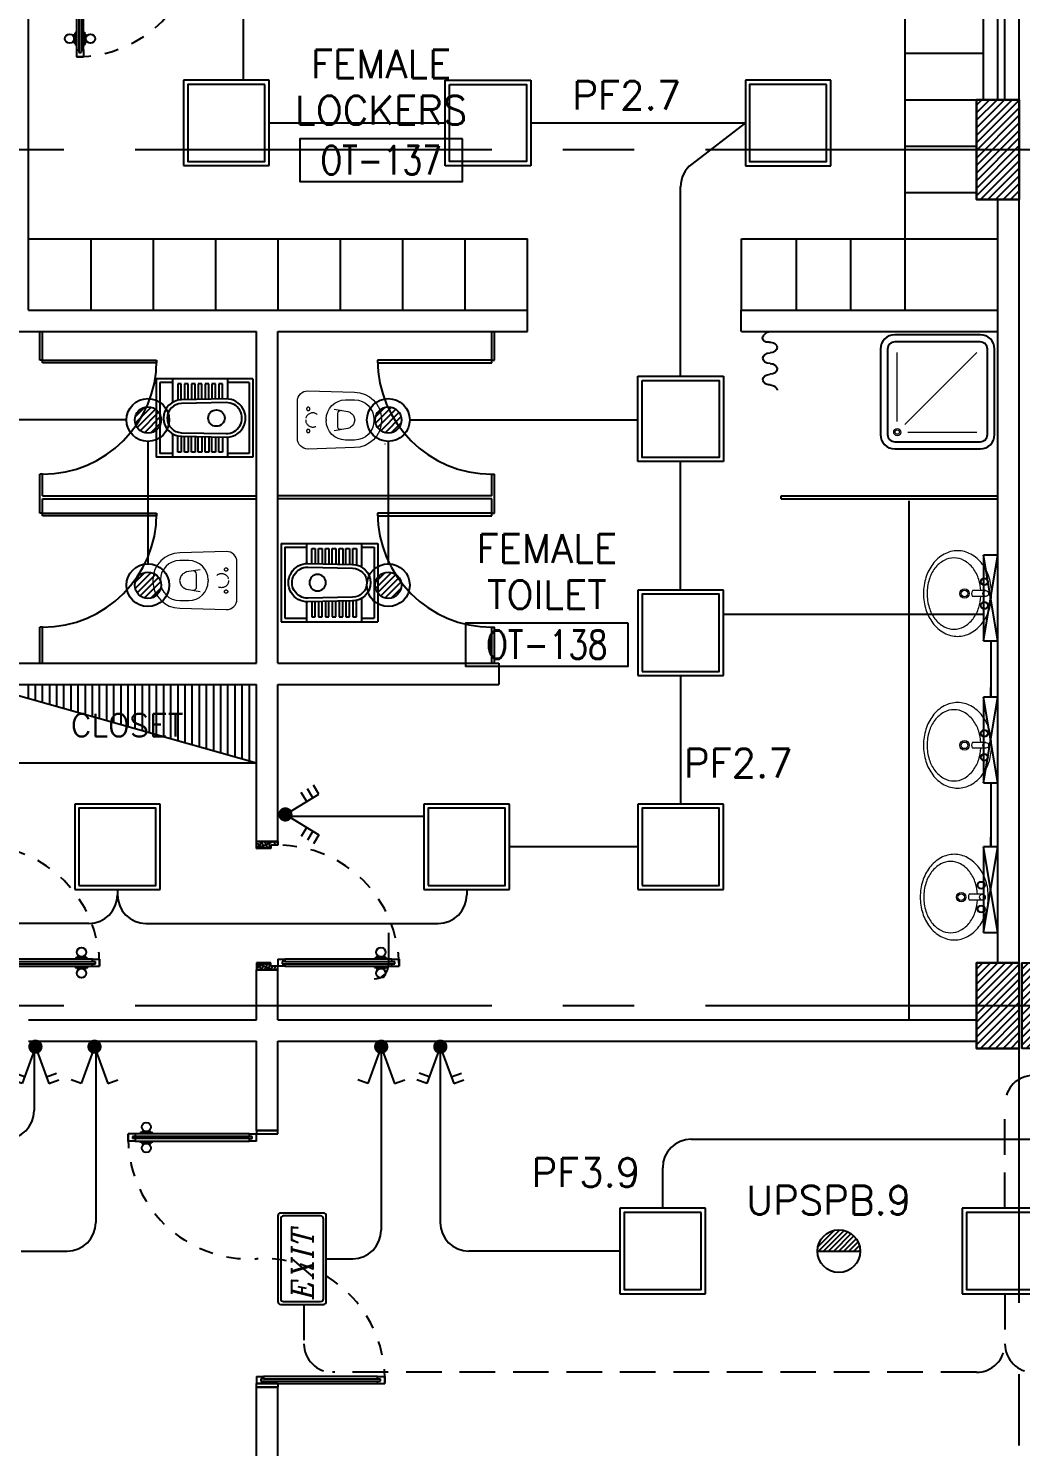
# Model space of a CAD drawing. Extents: x -0.3 to 91.9, y -1.1 to 78.4.
# Drawn here: x 35.6 to 42.56, y 33.88 to 43.82 of the extents above; entities that cross this region are included whole.
import ezdxf
from ezdxf.enums import TextEntityAlignment as Align

# ---------------------------------------------------------------- set-up
doc = ezdxf.new("R2010")
doc.units = 0
doc.header["$MEASUREMENT"] = 0
for name, pattern in [('CENTERX2', [4, 2.5, -0.5, 0.5, -0.5]), ('HIDDEN', [0.375, 0.25, -0.125]), ('HIDDEN2', [0.1875, 0.125, -0.0625])]:
    doc.linetypes.add(name, pattern=pattern)
doc.layers.get('0').update_dxf_attribs({"linetype": 'CONTINUOUS'})
for name, color, linetype in [('AXES', 11, 'CENTERX2'), ('COL', 11, 'CONTINUOUS'), ('CURT', 7, 'CONTINUOUS'), ('DOOR', 7, 'CONTINUOUS'), ('E-CLINE', 4, 'CONTINUOUS'), ('E-HLINE', 4, 'HIDDEN'), ('E-LITE', 4, 'CONTINUOUS'), ('E-SWITCH', 4, 'CONTINUOUS'), ('E-SWITCHS', 4, 'CONTINUOUS'), ('E-TEXT', 4, 'CONTINUOUS'), ('E-TRXT', 4, 'CONTINUOUS'), ('EL-LITE', 4, 'CONTINUOUS'), ('FIX', 11, 'CONTINUOUS'), ('FUR', 11, 'CONTINUOUS'), ('HAT', 11, 'CONTINUOUS'), ('INSUL', 11, 'CONTINUOUS'), ('LIFTS', 11, 'CONTINUOUS'), ('Locker', 11, 'CONTINUOUS'), ('PART', 11, 'CONTINUOUS'), ('RM-BOX', 11, 'CONTINUOUS'), ('RM-NAME', 11, 'CONTINUOUS'), ('RM-NO', 11, 'CONTINUOUS'), ('WALL', 11, 'CONTINUOUS')]:
    doc.layers.add(name, color=color, linetype=linetype)
doc.styles.add('ITALICC', font='italicc')
doc.styles.add('ROMANS', font='ROMANS.shx', dxfattribs={"width": 0.6})

# ---------------------------------------------------------------- blocks, each defined once
blk = doc.blocks.new('RM1')
at = {"layer": 'RM-BOX'}
blk.add_lwpolyline([(569.9, -200), (-569.9, -200), (-569.9, -500), (569.9, -500)], close=True, dxfattribs=at)
at = {"layer": 'RM-NAME', "style": 'ROMANS'}
for tag, p in [('ROOMNAME1', (0, 323.8)), ('ROOMNAME2', (0, 0))]:
    blk.add_attdef(tag, text='', height=200, dxfattribs=at).set_placement(p, align=Align.MIDDLE)
at = {"layer": 'RM-NO', "style": 'ROMANS', "width": 0.8}
blk.add_attdef('ROOMNO', text='', height=200, dxfattribs=at).set_placement((0, -350), align=Align.MIDDLE)
blk = doc.blocks.new('A$C5C5B3FF0')
at = {"layer": 'CURT'}
for centre, major_axis, start_param, end_param in [((25, 356.2), (-79.1, 0), 3.926991, 4.390638), ((25, 356.2), (79.1, 0), 0.321751, 0.785398), ((49.5, 300), (49.5, 0), 1.419382, 3.141593), ((50, 300), (50, 0), 3.141593, 4.712389), ((62.9, 365.7), (-39.1, 0), 1.419382, 3.463343), ((50, 225), (-50, 0), 3.141593, 4.712389), ((50, 225), (50, 0), 4.712389, 6.283185), ((50, 150), (50, 0), 1.570796, 3.141593), ((50, 150), (50, 0), 3.141593, 4.712389), ((50, 75), (50, 0), 0, 1.570796), ((50, 0), (50, 0), 1.570796, 3.141593), ((50, 75), (-50, 0), 1.570796, 3.141593)]:
    blk.add_ellipse(centre, major_axis=major_axis, ratio=0.75, start_param=start_param, end_param=end_param, dxfattribs=at)
blk = doc.blocks.new('C11')
at = {"layer": 'HAT'}
h = blk.add_hatch(dxfattribs=at)
h.set_pattern_fill('ANSI31', color=256, scale=300, style=0)
h.set_pattern_definition([(45, (-248556.182, -75061.005), (-26.5165043, 26.5165043), [])])
h.paths.add_polyline_path([(300, 700), (0, 700), (0, 350), (300, 350)])
h.paths.add_polyline_path([(300, 350), (0, 350), (0, 0), (300, 0)])
at = {"layer": 'COL'}
blk.add_lwpolyline([(300, 700), (300, 0), (0, 0), (0, 700)], close=True, dxfattribs=at)
blk = doc.blocks.new('C5V')
at = {"layer": 'HAT'}
h = blk.add_hatch(dxfattribs=at)
h.set_pattern_fill('ANSI31', color=256, scale=300, style=0)
h.set_pattern_definition([(45, (-249196.182, -54711.005), (-26.5165043, 26.5165043), [])])
h.paths.add_polyline_path([(-20, 600), (-320, 600), (-320, 300), (-20, 300)])
h.paths.add_polyline_path([(-20, 300), (-320, 300), (-320, 0), (-20, 0)])
h = blk.add_hatch(dxfattribs=at)
h.set_pattern_fill('ANSI31', color=256, scale=300, style=0)
h.set_pattern_definition([(45, (-248876.182, -54711.005), (-26.5165043, 26.5165043), [])])
h.paths.add_polyline_path([(300, 600), (0, 600), (0, 300), (300, 300)])
h.paths.add_polyline_path([(300, 300), (0, 300), (0, 0), (300, 0)])
at = {"layer": 'COL'}
for points in [[(-20, 600), (-20, 0), (-320, 0), (-320, 600)], [(300, 600), (300, 0), (0, 0), (0, 600)]]:
    blk.add_lwpolyline(points, close=True, dxfattribs=at)
blk = doc.blocks.new('A$C51047138')
at = {"layer": 'FIX'}
for p, q in [((677.9, 550), (0, 550)), ((0, 550), (0, 0)), ((115.1, 524.4), (25.6, 524.4)), ((25.6, 524.4), (25.6, 25.6)), ((115.1, 524.4), (25.6, 524.4)), ((115.1, 550), (115.1, 385.8)), ((150.3, 514.6), (150.3, 399.6)), ((175.9, 514.6), (150.3, 514.6)), ((175.9, 402.9), (175.9, 514.6)), ((198.3, 514.6), (198.3, 403.3)), ((223.8, 514.6), (198.3, 514.6)), ((223.8, 403.8), (223.8, 514.6)), ((246.2, 514.6), (246.2, 404.3)), ((271.8, 514.6), (246.2, 514.6)), ((271.8, 404.8), (271.8, 514.6)), ((294.2, 514.6), (294.2, 405.3)), ((319.8, 514.6), (294.2, 514.6)), ((319.8, 405.8), (319.8, 514.6)), ((342.2, 514.6), (342.2, 406.3)), ((367.7, 514.6), (342.2, 514.6)), ((367.7, 406.8), (367.7, 514.6)), ((390.1, 514.6), (390.1, 407.2)), ((415.7, 514.6), (390.1, 514.6)), ((415.7, 407.8), (415.7, 514.6)), ((438.1, 514.6), (438.1, 408.2)), ((463.7, 514.6), (438.1, 514.6)), ((463.7, 408.7), (463.7, 514.6)), ((498.8, 550), (498.8, 409.1)), ((652.3, 524.4), (498.8, 524.4)), ((652.3, 524.4), (652.3, 25.6)), ((677.9, 550), (677.9, 0)), ((51.2, 275), (51.2, 275)), ((115.1, 164.2), (115.1, 0)), ((150.3, 35.4), (150.3, 150.4)), ((175.9, 147.1), (175.9, 35.4)), ((198.3, 35.4), (198.3, 146.7)), ((223.8, 146.2), (223.8, 35.4)), ((246.2, 35.4), (246.2, 145.7)), ((271.8, 145.2), (271.8, 35.4)), ((294.2, 35.4), (294.2, 144.7)), ((319.8, 144.2), (319.8, 35.4)), ((342.2, 35.4), (342.2, 143.7)), ((367.7, 143.2), (367.7, 35.4)), ((390.1, 35.4), (390.1, 142.8)), ((415.7, 142.2), (415.7, 35.4)), ((438.1, 35.4), (438.1, 141.8)), ((463.7, 141.3), (463.7, 35.4)), ((498.8, 140.8), (498.8, 0)), ((115.1, 25.6), (25.6, 25.6)), ((115.1, 25.6), (25.6, 25.6)), ((175.9, 35.4), (150.3, 35.4)), ((223.8, 35.4), (198.3, 35.4)), ((271.8, 35.4), (246.2, 35.4)), ((319.8, 35.4), (294.2, 35.4)), ((367.7, 35.4), (342.2, 35.4)), ((415.7, 35.4), (390.1, 35.4)), ((463.7, 35.4), (438.1, 35.4)), ((652.3, 25.6), (498.8, 25.6)), ((677.9, 0), (0, 0))]:
    blk.add_line(p, q, dxfattribs=at)
for points in [[(489.7, 409.3), (176.5, 402.9, 0.979796), (176.5, 147.1), (489.7, 140.7)], [(489.7, 140.7, 1.020621), (489.7, 409.3, 1.020621)], [(490.2, 383.7), (177, 377.3, 0.979796), (177, 172.7), (490.2, 166.3)], [(490.2, 166.3, 1.020621), (490.2, 383.7, 1.020621)]]:
    blk.add_lwpolyline(points, format="xyb", dxfattribs=at)
blk.add_circle((422.1, 275), 57.8, dxfattribs=at)
blk = doc.blocks.new('WC1')
at = {"layer": 'FIX', "lineweight": 20}
for p, q in [((-210, 203.8), (-538, 193.8)), ((-475, 140.8), (-538, 140.8)), ((-727, 4.8), (-727, -4.8)), ((-674, 4.8), (-674, -4.8)), ((-533.7, 24.2), (-539.5, 0)), ((-539.5, 0), (-533.7, -24.2)), ((-394.8, 75.7), (-490.4, 60.1)), ((-339, 4.8), (-339, -4.8)), ((-490.4, -60.1), (-394.8, -75.7)), ((-538, -140.8), (-475, -140.8)), ((-538, -193.8), (-210, -203.8))]:
    blk.add_line(p, q, dxfattribs=at)
at = {"layer": 'FIX', "linetype": 'Continuous', "lineweight": 20}
blk.add_line((-420.1, -47.3), (-420.4, 44.6), dxfattribs=at)
at = {"layer": 'FIX', "lineweight": 20}
blk.add_lwpolyline([(-213.2, -203.8), (-210, -203.8, 0.414214), (-137, -130.8), (-137, 0), (-137, 130.8, 0.414214), (-210, 203.8)], format="xyb", dxfattribs=at)
at = {"layer": 'FIX', "linetype": 'HIDDEN2', "lineweight": 20, "ltscale": 0.3}
blk.add_circle((-245, 0), 49.8, dxfattribs=at)
at = {"layer": 'FIX', "linetype": 'HIDDEN', "lineweight": 20, "ltscale": 0.05}
for centre in [(-213.2, 77.5), (-213.2, -77.5)]:
    blk.add_circle(centre, 11.6, dxfattribs=at)
at = {"layer": 'FIX', "lineweight": 20}
for centre, radius, start, end in [((-538, 4.8), 189, 90, 180), ((-538, 4.8), 136, 90, 180), ((-475, 4.8), 136, 360, 90), ((-473, -6.9), 68.2, 128.92417, 152.84682), ((-464.4, -17.6), 82, 108.49595, 128.92417), ((-538, -4.8), 189, 180, 270), ((-538, -4.8), 136, 180, 270), ((-473, 6.9), 68.2, 207.15318, 231.07583), ((-464.4, 17.6), 82, 231.07583, 251.50405), ((-475, -4.8), 136, 270, 0)]:
    blk.add_arc(centre, radius, start, end, dxfattribs=at)
at = {"layer": 'FIX', "linetype": 'Continuous', "lineweight": 20}
for centre, start, end in [((-442.7, 45.5), 357.66621, 91.61215), ((-442.4, -45.6), 268.38785, 2.33379)]:
    blk.add_arc(centre, 22.3, start, end, dxfattribs=at)
blk = doc.blocks.new('SA-P105')
at = {"layer": 'FIX', "lineweight": 20}
for p, q in [((-62.2, 20.2), (-155.4, 20.2)), ((-62.2, -20.2), (-155.4, -20.2))]:
    blk.add_line(p, q, dxfattribs=at)
for points in [[(-284.7, 250, 0.126028), (-354.1, 232.2, 0.105961), (-418.3, 176.8, 0.086149), (-458.6, 98.5, 0.075973), (-473.6, 0, 0.075973), (-458.6, -98.5, 0.086149), (-418.3, -176.8, 0.105961), (-354.1, -232.2, 0.126028), (-284.7, -250, 0.126028), (-215.3, -232.2, 0.105961), (-151.2, -176.8, 0.086149), (-110.9, -98.5, 0.060606), (-96.5, -20.2, 0.075973)], [(-96.5, 20.2, 0.060606), (-110.9, 98.5, 0.086149), (-151.2, 176.8, 0.105961), (-215.3, 232.2, 0.126028), (-284.7, 250, 0.126028)]]:
    blk.add_lwpolyline(points, format="xyb", dxfattribs=at)
for centre, radius in [((-71, 83.5), 27), ((-71, 83.5), 22), ((-210.6, 0), 33.2), ((-210.6, 0), 23.2), ((-62.2, 0), 20.2), ((-71, -83.5), 27), ((-71, -83.5), 22)]:
    blk.add_circle(centre, radius, dxfattribs=at)
for centre, radius, start, end in [((-259.7, 105.6), 194.4, 90, 118.73209), ((-259.7, 105.6), 194.4, 61.26791, 90), ((-187.9, 21.6), 307.3, 142.92634, 162.62155), ((-231.8, 54.8), 252.3, 118.73209, 142.92634), ((-287.6, 54.8), 252.3, 37.07366, 61.26791), ((-331.4, 21.6), 307.3, 17.37845, 37.07366), ((-118.8, 0), 379.8, 162.62155, 180), ((-400.6, 0), 379.8, 0, 17.37845), ((-118.8, 0), 379.8, 180, 197.37845), ((-119.9, 0), 40.9, 150.42895, 209.57105), ((-400.6, 0), 379.8, 342.62155, 0), ((-187.9, -21.6), 307.3, 197.37845, 217.07366), ((-331.4, -21.6), 307.3, 322.92634, 342.62155), ((-231.8, -54.8), 252.3, 217.07366, 241.26791), ((-259.7, -105.6), 194.4, 241.26791, 270), ((-259.7, -105.6), 194.4, 270, 298.73209), ((-287.6, -54.8), 252.3, 298.73209, 322.92634)]:
    blk.add_arc(centre, radius, start, end, dxfattribs=at)
blk = doc.blocks.new('DOOR90')
at = {"layer": 'DOOR', "color": 0, "linetype": 'ByBlock'}
for p, q in [((-150, 0), (-150, -25)), ((-150, 0), (0, 0)), ((0, -50), (0, 0)), ((-1000, -25), (-1000, -75)), ((-1000, -75), (-1000, -25)), ((-950, -25), (-1000, -25)), ((-950, -75), (-1000, -75)), ((-970, -42), (-970, -58)), ((-950, -42), (-970, -42)), ((-950, -58), (-970, -58)), ((-950, -25), (-950, -42)), ((-950, -58), (-950, -75)), ((-917.6, -25), (-917.6, -17.8)), ((-827.6, -17.8), (-917.6, -17.8)), ((-917.6, -75), (-917.6, -82.2)), ((-827.6, -82.2), (-917.6, -82.2)), ((-905, -17.8), (-905, -8.8)), ((-905, -8.8), (-840.2, -8.8)), ((-905, -17.8), (-840.2, -17.8)), ((-905, -82.2), (-905, -91.2)), ((-905, -82.2), (-840.2, -82.2)), ((-905, -91.2), (-840.2, -91.2)), ((-840.2, -17.8), (-840.2, -8.8)), ((-840.2, -82.2), (-840.2, -91.2)), ((-827.6, -25), (-827.6, -17.8)), ((-827.6, -75), (-827.6, -82.2)), ((-200, -42), (-200, -25)), ((-200, -25), (-150, -25)), ((-180, -42), (-200, -42)), ((-200, -75), (-200, -58)), ((-200, -58), (-180, -58)), ((-150, -75), (-200, -75)), ((-180, -58), (-180, -42)), ((-150, -75), (-150, -25)), ((-150, -25), (-100, -25)), ((-100, -25), (-100, -50)), ((-100, -50), (0, -50)), ((-150, -900), (-150, -875)), ((-150, -875), (-100, -875)), ((-100, -850), (0, -850)), ((-100, -875), (-100, -850)), ((0, -850), (0, -900)), ((0, -900), (-150, -900)), ((-150, -900), (0, -900))]:
    blk.add_line(p, q, dxfattribs=at)
at = {"layer": 'DOOR', "color": 9, "linetype": 'ByBlock'}
for p, q in [((0, -50), (-113.7, 0)), ((0, -50), (-40.1, 0)), ((0, -50), (-100, -36.6)), ((0, -850), (-113.7, -900)), ((0, -850), (-100, -863.4)), ((0, -850), (-40.1, -900))]:
    blk.add_line(p, q, dxfattribs=at)
at = {"layer": 'DOOR', "linetype": 'ByBlock'}
for p, q in [((-200, -25), (-950, -25)), ((-200, -42), (-950, -42)), ((-200, -58), (-950, -58)), ((-950, -75), (-200, -75))]:
    blk.add_line(p, q, dxfattribs=at)
at = {"layer": 'DOOR', "color": 0, "linetype": 'ByBlock'}
for centre in [(-872.6, 23.5), (-872.6, -123.5)]:
    blk.add_circle(centre, 32.4, dxfattribs=at)
at = {"layer": 'DOOR', "color": 9, "linetype": 'ByBlock'}
for centre, radius, start, end in [((0, -50), 154.4, 161.10529, 166.28577), ((0, -50), 134.4, 158.15985, 169.28002), ((0, -50), 94.4, 148.01819, 180), ((0, -50), 74.4, 137.77643, 180), ((0, -50), 114.4, 154.08384, 167.37743), ((0, -50), 54.4, 113.20738, 180), ((0, -50), 34.4, 90, 180), ((0, -50), 14.4, 90, 180), ((0, -850), 154.4, 193.71423, 198.89471), ((0, -850), 134.4, 190.71998, 201.84015), ((0, -850), 94.4, 180, 211.98181), ((0, -850), 74.4, 180, 222.22357), ((0, -850), 54.4, 180, 246.79262), ((0, -850), 34.4, 180, 270), ((0, -850), 14.4, 180, 270)]:
    blk.add_arc(centre, radius, start, end, dxfattribs=at)
at = {"layer": 'DOOR', "linetype": 'HIDDEN', "ltscale": 0.5}
blk.add_arc((-150, -25), 850, 180, 270, dxfattribs=at)
blk = doc.blocks.new('fe-door')
at = {"layer": 'DOOR', "color": 0, "linetype": 'ByBlock'}
for p, q in [((-805, 1782.2), (-805, 1791.2)), ((-805, 1791.2), (-740.2, 1791.2)), ((-740.2, 1782.2), (-740.2, 1791.2)), ((150, 1800), (0, 1800)), ((0, 1800), (0, 1775)), ((150, 1775), (150, 1800)), ((-900, 1775), (-900, 1725)), ((-900, 1725), (-900, 1775)), ((-850, 1775), (-900, 1775)), ((-850, 1725), (-900, 1725)), ((-870, 1758), (-870, 1742)), ((-850, 1758), (-870, 1758)), ((-850, 1742), (-870, 1742)), ((-850, 1775), (-850, 1758)), ((-850, 1742), (-850, 1725)), ((-817.6, 1775), (-817.6, 1782.2)), ((-727.6, 1782.2), (-817.6, 1782.2)), ((-817.6, 1725), (-817.6, 1717.8)), ((-727.6, 1717.8), (-817.6, 1717.8)), ((-805, 1782.2), (-740.2, 1782.2)), ((-805, 1717.8), (-805, 1708.8)), ((-805, 1717.8), (-740.2, 1717.8)), ((-805, 1708.8), (-740.2, 1708.8)), ((-740.2, 1717.8), (-740.2, 1708.8)), ((-727.6, 1775), (-727.6, 1782.2)), ((-727.6, 1725), (-727.6, 1717.8)), ((-50, 1758), (-50, 1775)), ((-50, 1775), (0, 1775)), ((-30, 1758), (-50, 1758)), ((-50, 1725), (-50, 1742)), ((-50, 1742), (-30, 1742)), ((0, 1725), (-50, 1725)), ((-30, 1742), (-30, 1758)), ((0, 1725), (0, 1775)), ((0, 1775), (150, 1775)), ((0, 75), (0, 25)), ((0, 75), (50, 75)), ((0, 0), (0, 25)), ((0, 25), (50, 25)), ((150, 25), (0, 25)), ((0, 0), (150, 0)), ((30, 58), (30, 42)), ((50, 58), (30, 58)), ((30, 42), (50, 42)), ((50, 75), (50, 58)), ((50, 42), (50, 25)), ((150, 25), (150, 0)), ((850, 58), (850, 75)), ((850, 75), (900, 75)), ((850, 58), (870, 58)), ((850, 25), (850, 42)), ((850, 42), (870, 42)), ((850, 25), (900, 25)), ((870, 42), (870, 58)), ((900, 25), (900, 75)), ((900, 75), (900, 25))]:
    blk.add_line(p, q, dxfattribs=at)
at = {"layer": 'DOOR', "linetype": 'ByBlock'}
for p, q in [((-50, 1775), (-850, 1775)), ((-50, 1758), (-850, 1758)), ((-50, 1742), (-850, 1742)), ((-850, 1725), (-50, 1725)), ((850, 75), (50, 75)), ((50, 58), (850, 58)), ((50, 42), (850, 42)), ((50, 25), (850, 25))]:
    blk.add_line(p, q, dxfattribs=at)
at = {"layer": 'DOOR', "color": 0, "linetype": 'ByBlock'}
for centre in [(-772.6, 1823.5), (-772.6, 1676.5)]:
    blk.add_circle(centre, 32.4, dxfattribs=at)
at = {"layer": 'DOOR', "linetype": 'HIDDEN', "ltscale": 0.5}
for centre, start, end in [((-49, 1750), 178.31738, 273.29648), ((49, 50), 358.31738, 93.29648)]:
    blk.add_arc(centre, 851.4, start, end, dxfattribs=at)
at = {"layer": 'WALL'}
for p, q in [((0, 1800), (150, 1800)), ((0, 0), (150, 0))]:
    blk.add_line(p, q, dxfattribs=at)
at = {"layer": 'WALL', "linetype": 'ByBlock'}
blk.add_line((0, 1800), (150, 1800), dxfattribs=at)
blk = doc.blocks.new('3G1W')
for p, q in [((0, 0), (0.55, 0)), ((0.35, 0), (0.35, -0.15)), ((0.45, 0), (0.45, -0.15)), ((0.55, 0), (0.55, -0.15))]:
    blk.add_line(p, q)
at = {"const_width": 0.1}
blk.add_lwpolyline([(-0.05, 0, 1), (0.05, 0, 1)], format="xyb", close=True, dxfattribs=at)
blk = doc.blocks.new('L42')
at = {"layer": 'E-LITE'}
for p, q in [((0.3, 0.3), (-0.3, 0.3)), ((-0.3, 0.3), (-0.3, -0.3)), ((0.3, -0.3), (0.3, 0.3)), ((-0.3, -0.3), (0.3, -0.3))]:
    blk.add_line(p, q, dxfattribs=at)
at = {"layer": 'E-LITE', "color": 8}
blk.add_lwpolyline([(-0.27, 0.27), (-0.27, -0.27), (0.27, -0.27), (0.27, 0.27)], close=True, dxfattribs=at)
blk = doc.blocks.new('MR20')
at = {"layer": 'E-LITE'}
for p, q in [((-300, 100), (-300, 0)), ((-300, 100), (-300, 0)), ((300, 0), (300, 100)), ((300, 0), (300, 100)), ((-300, 0), (300, 0)), ((-300, 0), (300, 0)), ((-300, 0), (300, 0)), ((-300, 0), (-300, 0)), ((300, 0), (300, 0))]:
    blk.add_line(p, q, dxfattribs=at)
at = {"layer": 'E-LITE', "color": 3}
blk.add_line((300, 100), (-300, 100), dxfattribs=at)
at = {"layer": 'E-LITE', "color": 8}
for p, q in [((300, 0), (-300, 100)), ((300, 100), (-300, 0))]:
    blk.add_line(p, q, dxfattribs=at)
blk = doc.blocks.new('*X59')
at = {"color": 0}
for p, q in [((21548.527, 18540.142), (21548.801, 18540.415)), ((21548.529, 18539.966), (21548.977, 18540.414)), ((21548.584, 18539.845), (21549.098, 18540.359)), ((21548.672, 18539.756), (21549.187, 18540.271)), ((21548.793, 18539.7), (21549.243, 18540.15)), ((21548.966, 18539.696), (21549.246, 18539.977))]:
    blk.add_line(p, q, dxfattribs=at)
blk = doc.blocks.new('SPOT')
at = {"layer": 'E-LITE'}
for radius in [0.6, 0.369]:
    blk.add_circle((0, 0), radius, dxfattribs=at)
at = {"layer": 'E-LITE', "color": 8}
blk.add_blockref('*X59', (-21548.886, -18540.056), dxfattribs=at)
blk = doc.blocks.new('2G2W')
for p, q in [((0.423, 0.154), (0.372, 0.295)), ((0.517, 0.188), (0.466, 0.329)), ((0, 0), (0.517, 0.188)), ((0, 0), (0.517, -0.188)), ((0.423, -0.154), (0.372, -0.295)), ((0.517, -0.188), (0.466, -0.329))]:
    blk.add_line(p, q)
at = {"const_width": 0.1}
blk.add_lwpolyline([(-0.05, 0, 1), (0.05, 0, 1)], format="xyb", close=True, dxfattribs=at)
blk = doc.blocks.new('EXIT')
at = {"layer": 'E-LITE', "color": 4}
for p, q in [((-0.32, 0.15), (-0.32, -0.15)), ((0.3, 0.17), (-0.3, 0.17)), ((0.32, -0.15), (0.32, 0.15)), ((-0.3, -0.17), (0.3, -0.17))]:
    blk.add_line(p, q, dxfattribs=at)
at = {"layer": 'E-LITE', "color": 8}
for p, q in [((-0.3, 0.13), (-0.3, -0.13)), ((0.28, 0.15), (-0.28, 0.15)), ((0.3, -0.13), (0.3, 0.13)), ((-0.28, -0.15), (0.28, -0.15))]:
    blk.add_line(p, q, dxfattribs=at)
at = {"layer": 'E-LITE', "color": 4}
for centre, start, end in [((-0.3, 0.15), 90, 180), ((0.3, 0.15), 360, 90), ((-0.3, -0.15), 180, 270), ((0.3, -0.15), 270, 0)]:
    blk.add_arc(centre, 0.02, start, end, dxfattribs=at)
at = {"layer": 'E-LITE', "color": 8}
for centre, start, end in [((-0.28, 0.13), 90, 180), ((0.28, 0.13), 0, 90), ((-0.28, -0.13), 180, 270), ((0.28, -0.13), 270, 0)]:
    blk.add_arc(centre, 0.02, start, end, dxfattribs=at)
at = {"layer": 'E-LITE', "color": 5, "style": 'ITALICC'}
blk.add_text('EXIT', height=0.15, dxfattribs=at).set_placement((-0.284, -0.0783))
blk = doc.blocks.new('EL')
at = {"layer": 'EL-LITE'}
h = blk.add_hatch(dxfattribs=at)
h.set_pattern_fill('ANSI31', color=4, scale=0.2, style=0)
h.set_pattern_definition([(45, (587.071197, 567.777136), (-0.0176776695, 0.0176776695), [])])
h.paths.add_polyline_path([(0.15, 0, 1), (-0.15, 0)])
at = {"layer": 'EL-LITE', "color": 4}
blk.add_line((-0.15, 0), (0.15, 0), dxfattribs=at)
blk.add_circle((0, 0), 0.15, dxfattribs=at)

msp = doc.modelspace()

# ---------------------------------------------------------------- linework, layer by layer
at = {"layer": 'AXES'}
for p, q in [((42.55, -1.1143), (42.55, 77.3484)), ((0.35, 42.97), (68.39, 42.97)), ((0.35, 36.97), (68.39, 36.97))]:
    msp.add_line(p, q, dxfattribs=at)
at = {"layer": 'E-CLINE', "color": 4, "linetype": 'ByBlock'}
for p, q in [((37.2883, 43.1575), (38.5235, 43.1566)), ((39.5499, 43.1566), (40.6292, 43.1566)), ((38.1, 40.9075), (38.1, 40.9057)), ((38.1264, 37.4807), (38.1264, 37.2573)), ((40.2495, 36.0334), (44.6495, 36.0334)), ((40.0495, 35.549), (40.0495, 35.8334))]:
    msp.add_line(p, q, dxfattribs=at)
at = {"layer": 'E-CLINE', "color": 4}
for p, q in [((39.1235, 43.1566), (39.5499, 43.1566)), ((40.6292, 43.1566), (40.2533, 42.8684)), ((40.175, 41.3825), (40.175, 42.7097)), ((36.2886, 41.0746), (34.9333, 41.0746)), ((38.2749, 41.0746), (39.875, 41.0746)), ((36.4386, 40.9246), (36.4386, 40.0663)), ((38.1249, 40.9246), (38.1249, 40.0663)), ((40.175, 39.8825), (40.175, 40.7825)), ((40.475, 39.713), (42.3, 39.713)), ((42.35, 39.5262), (42.35, 39.1315)), ((40.175, 39.2825), (40.175, 38.3825)), ((42.35, 39.1315), (42.35, 39.2001)), ((42.35, 38.5315), (42.35, 38.0821)), ((37.4243, 38.2967), (38.375, 38.2967)), ((39.875, 38.0825), (38.975, 38.0825)), ((42.35, 38.0821), (42.35, 38.1507))]:
    msp.add_line(p, q, dxfattribs=at)
msp.add_arc((40.375, 42.7097), 0.2, 127.47239, 180, dxfattribs=at)
at = {"layer": 'E-CLINE', "color": 4, "linetype": 'ByBlock'}
for centre, radius, start, end in [((38.0264, 37.2573), 0.1, 270, 0), ((40.2495, 35.8334), 0.2, 90, 180)]:
    msp.add_arc(centre, radius, start, end, dxfattribs=at)
at = {"layer": 'E-HLINE', "color": 4}
for p, q in [((42.4495, 35.549), (42.4495, 36.2797)), ((42.4495, 34.949), (42.4495, 34.599)), ((37.5333, 34.875), (37.5333, 34.599)), ((42.2495, 34.399), (37.7333, 34.399))]:
    msp.add_line(p, q, dxfattribs=at)
for centre, start, end in [((42.6495, 36.2797), 90, 180), ((37.7333, 34.599), 180, 270), ((42.2495, 34.599), 270, 0), ((42.6495, 34.599), 180, 270)]:
    msp.add_arc(centre, 0.2, start, end, dxfattribs=at)
at = {"layer": 'E-SWITCH', "color": 4}
for p, q in [((37.1064, 44.4195), (37.1064, 43.4575)), ((36.225, 37.7825), (36.225, 37.7459)), ((36.225, 37.7825), (36.225, 37.7459)), ((38.675, 37.7825), (38.675, 37.7459)), ((36.025, 37.5459), (35.5288, 37.5459)), ((36.425, 37.5459), (38.475, 37.5459)), ((35.6409, 36.6581), (35.6409, 36.2334)), ((36.064, 36.6816), (35.9699, 36.4231)), ((36.064, 36.6816), (36.1581, 36.4231)), ((36.0726, 36.6581), (36.0726, 35.449)), ((38.0749, 36.6816), (37.9809, 36.4231)), ((38.0749, 36.6816), (38.169, 36.4231)), ((38.0749, 36.6566), (38.0749, 35.395)), ((38.4895, 36.6566), (38.4895, 35.449)), ((35.9699, 36.4231), (35.8995, 36.4488)), ((36.1581, 36.4231), (36.2285, 36.4488)), ((37.9809, 36.4231), (37.9104, 36.4488)), ((38.169, 36.4231), (38.2395, 36.4488)), ((35.5495, 35.249), (35.8726, 35.249)), ((37.69, 35.195), (37.8749, 35.195)), ((39.7495, 35.249), (38.6895, 35.249))]:
    msp.add_line(p, q, dxfattribs=at)
at = {"layer": 'E-SWITCH', "color": 4, "const_width": 0.05}
for points in [[(36.064, 36.7066, 1), (36.064, 36.6566, 1)], [(38.0749, 36.7066, -1), (38.0749, 36.6566, -1)]]:
    msp.add_lwpolyline(points, format="xyb", close=True, dxfattribs=at)
at = {"layer": 'E-SWITCH', "color": 4}
for centre, start, end in [((36.025, 37.7459), 270, 0), ((36.425, 37.7459), 180, 270), ((38.475, 37.7459), 270, 0), ((35.4409, 36.2334), 270, 0), ((35.8726, 35.449), 270, 0), ((37.8749, 35.395), 270, 0), ((38.6895, 35.449), 180, 270)]:
    msp.add_arc(centre, 0.2, start, end, dxfattribs=at)
at = {"layer": 'FIX', "lineweight": 20}
for p, q in [((41.6947, 41.0647), (41.6947, 41.547)), ((41.7477, 41.0427), (42.252, 41.547)), ((41.7697, 40.9897), (42.252, 40.9897))]:
    msp.add_line(p, q, dxfattribs=at)
at = {"layer": 'FIX'}
for points in [[(42.377, 40.972), (42.377, 41.572, 0.414214), (42.277, 41.672), (41.677, 41.672, 0.414214), (41.577, 41.572), (41.577, 40.972, 0.414214), (41.677, 40.872), (42.277, 40.872, 0.414214)], [(42.327, 40.972), (42.327, 41.572, 0.414214), (42.277, 41.622), (41.677, 41.622, 0.414214), (41.627, 41.572), (41.627, 40.972, 0.414214), (41.677, 40.922), (42.277, 40.922, 0.414214)]]:
    msp.add_lwpolyline(points, format="xyb", close=True, dxfattribs=at)
at = {"layer": 'FIX', "lineweight": 20}
for radius in [0.025, 0.025, 0.015, 0.015]:
    msp.add_circle((41.6947, 40.9897), radius, dxfattribs=at)
at = {"layer": 'FUR'}
msp.add_line((41.777, 36.87), (41.777, 40.5075), dxfattribs=at)
at = {"layer": 'INSUL'}
for p, q in [((42.4, 43.32), (42.4, 45.52)), ((42.45, 43.32), (42.45, 45.52))]:
    msp.add_line(p, q, dxfattribs=at)
at = {"layer": 'LIFTS', "color": 8}
for p, q in [((37.2, 38.67), (35.25, 39.22)), ((35.6, 39.1213), (35.6, 39.22)), ((35.65, 39.1072), (35.65, 39.22)), ((35.7, 39.0931), (35.7, 39.22)), ((35.75, 39.079), (35.75, 39.22)), ((35.75, 39.079), (35.75, 39.22)), ((35.8, 39.0649), (35.8, 39.22)), ((35.85, 39.0508), (35.85, 39.22)), ((35.9, 39.0367), (35.9, 39.22)), ((35.95, 39.0226), (35.95, 39.22)), ((35.95, 39.0226), (35.95, 39.22)), ((36, 39.0085), (36, 39.22)), ((36.05, 38.9944), (36.05, 39.22)), ((36.1, 38.9803), (36.1, 39.22)), ((36.15, 38.9662), (36.15, 39.22)), ((36.15, 38.9662), (36.15, 39.22)), ((36.2, 38.9521), (36.2, 39.22)), ((36.25, 38.9379), (36.25, 39.22)), ((36.3, 38.9238), (36.3, 39.22)), ((36.35, 38.9097), (36.35, 39.22)), ((36.35, 38.9097), (36.35, 39.22)), ((36.4, 38.8956), (36.4, 39.22)), ((36.45, 38.8815), (36.45, 39.22)), ((36.5, 38.8674), (36.5, 39.22)), ((36.55, 38.8533), (36.55, 39.22)), ((36.55, 38.8533), (36.55, 39.22)), ((36.6, 38.8392), (36.6, 39.22)), ((36.65, 38.8251), (36.65, 39.22)), ((36.7, 38.811), (36.7, 39.22)), ((36.75, 38.7969), (36.75, 39.22)), ((36.75, 38.7969), (36.75, 39.22)), ((36.8, 38.7828), (36.8, 39.22)), ((36.85, 38.7687), (36.85, 39.22)), ((36.9, 38.7546), (36.9, 39.22)), ((36.95, 38.7405), (36.95, 39.22)), ((36.95, 38.7405), (36.95, 39.22)), ((37, 38.7264), (37, 39.22)), ((37.05, 38.7123), (37.05, 39.22)), ((37.1, 38.6982), (37.1, 39.22)), ((37.15, 38.67), (37.15, 39.22)), ((37.2, 38.67), (35.25, 38.67))]:
    msp.add_line(p, q, dxfattribs=at)
at = {"layer": 'Locker', "linetype": 'ByBlock', "ltscale": 0.3}
for p, q in [((41.75, 41.845), (41.75, 44.47)), ((41.75, 43.645), (42.3, 43.645)), ((41.75, 43.32), (42.25, 43.32)), ((41.75, 42.995), (42.25, 42.995)), ((41.75, 42.67), (42.25, 42.67)), ((35.6, 42.345), (39.1, 42.345)), ((36.0375, 42.345), (36.0375, 41.845)), ((36.475, 42.345), (36.475, 41.845)), ((36.9125, 42.345), (36.9125, 41.845)), ((37.35, 42.345), (37.35, 41.845)), ((37.7875, 42.345), (37.7875, 41.845)), ((38.225, 42.345), (38.225, 41.845)), ((38.6625, 42.345), (38.6625, 41.845)), ((39.1, 41.845), (39.1, 42.345)), ((40.6021, 42.345), (42.4, 42.345)), ((40.6021, 41.845), (40.6021, 42.345)), ((40.9847, 42.345), (40.9847, 41.845)), ((41.3674, 42.345), (41.3674, 41.845))]:
    msp.add_line(p, q, dxfattribs=at)
at = {"layer": 'PART', "linetype": 'ByBlock'}
for p, q in [((35.68, 41.495), (35.68, 41.695)), ((35.7, 41.495), (35.7, 41.695)), ((38.85, 41.495), (38.85, 41.695)), ((38.87, 41.495), (38.87, 41.695)), ((35.7, 41.495), (35.68, 41.495)), ((35.7, 41.495), (36.5, 41.495)), ((35.7, 41.475), (35.7, 41.495)), ((36.5, 41.475), (35.7, 41.475)), ((36.5, 41.495), (36.5, 41.475)), ((38.85, 41.495), (38.05, 41.495)), ((38.05, 41.495), (38.05, 41.475)), ((38.05, 41.475), (38.85, 41.475)), ((38.85, 41.495), (38.87, 41.495)), ((38.85, 41.475), (38.85, 41.495)), ((35.7, 40.695), (35.68, 40.695)), ((35.68, 40.4225), (35.68, 40.695)), ((35.7, 40.5425), (35.7, 40.695)), ((38.85, 40.695), (38.87, 40.695)), ((38.85, 40.5425), (38.85, 40.695)), ((38.87, 40.4225), (38.87, 40.695)), ((35.7, 40.5425), (37.2, 40.5425)), ((35.7, 40.5225), (37.2, 40.5225)), ((35.7, 40.4225), (35.7, 40.5225)), ((38.85, 40.5425), (37.35, 40.5425)), ((38.85, 40.5225), (37.35, 40.5225)), ((38.85, 40.4225), (38.85, 40.5225)), ((40.88, 40.5425), (42.4, 40.5425)), ((40.88, 40.5225), (40.88, 40.5425)), ((40.88, 40.5225), (42.4, 40.5225)), ((35.7, 40.4225), (35.68, 40.4225)), ((35.7, 40.4225), (36.5, 40.4225)), ((35.7, 40.4025), (35.7, 40.4225)), ((36.5, 40.4025), (35.7, 40.4025)), ((36.5, 40.4225), (36.5, 40.4025)), ((38.85, 40.4225), (38.05, 40.4225)), ((38.05, 40.4225), (38.05, 40.4025)), ((38.05, 40.4025), (38.85, 40.4025)), ((38.85, 40.4225), (38.87, 40.4225)), ((38.85, 40.4025), (38.85, 40.4225)), ((35.7, 39.6225), (35.68, 39.6225)), ((35.68, 39.37), (35.68, 39.6225)), ((35.7, 39.6225), (35.68, 39.6225)), ((35.7, 39.37), (35.7, 39.6225)), ((38.85, 39.6225), (38.87, 39.6225)), ((38.85, 39.37), (38.85, 39.6225)), ((38.85, 39.6225), (38.87, 39.6225)), ((38.87, 39.37), (38.87, 39.6225))]:
    msp.add_line(p, q, dxfattribs=at)
for centre, start, end in [((35.7, 41.495), 270, 0), ((38.85, 41.495), 180, 270), ((35.7, 40.4225), 270, 0), ((38.85, 40.4225), 180, 270)]:
    msp.add_arc(centre, 0.8, start, end, dxfattribs=at)
at = {"layer": 'WALL'}
for p, q in [((42.55, 43.22), (42.55, 45.67)), ((35.6, 41.845), (35.6, 44.47)), ((42.3, 43.323), (42.3, 44.47)), ((42.4, 37.27), (42.4, 42.62)), ((42.55, 37.22), (42.55, 42.6199)), ((35.6, 41.845), (39.1, 41.845)), ((40.6021, 41.845), (42.4, 41.845)), ((34.75, 41.695), (37.2, 41.695)), ((37.2, 39.37), (37.2, 41.695)), ((37.35, 39.37), (37.35, 41.695)), ((37.35, 41.695), (39.1, 41.695)), ((40.6021, 41.695), (42.4, 41.695)), ((37.2, 38.12), (37.2, 39.22)), ((37.35, 38.12), (37.35, 39.22)), ((37.2, 36.87), (37.2, 37.22)), ((37.35, 36.87), (37.35, 37.22)), ((35.6, 36.87), (37.2, 36.87)), ((37.35, 36.87), (42.25, 36.87)), ((35.6, 36.72), (37.2, 36.72)), ((37.2, 36.095), (37.2, 36.72)), ((37.35, 36.095), (37.35, 36.72)), ((37.35, 36.72), (42.25, 36.72)), ((37.35, 36.095), (37.2, 36.095)), ((37.35, 34.295), (37.2, 34.295)), ((37.2, 33.67), (37.2, 34.295)), ((37.35, 33.2), (37.35, 34.295))]:
    msp.add_line(p, q, dxfattribs=at)
at = {"layer": 'WALL', "linetype": 'ByBlock'}
for p, q in [((39.1, 41.695), (39.1, 41.845)), ((40.6001, 41.695), (40.6001, 41.845)), ((35.1, 39.37), (37.2, 39.37)), ((37.35, 39.37), (38.9, 39.37)), ((38.9, 39.37), (38.9, 39.22)), ((35.25, 39.22), (37.2, 39.22)), ((37.35, 39.22), (38.9, 39.22)), ((37.2, 38.12), (37.35, 38.12)), ((37.2, 37.22), (37.35, 37.22))]:
    msp.add_line(p, q, dxfattribs=at)
at = {"layer": 'WALL', "linetype": 'ByBlock', "ltscale": 0.3}
for points in [[(42.55, 43.32), (42.25, 43.32), (42.25, 42.62), (42.55, 42.62)], [(42.55, 37.27), (42.25, 37.27), (42.25, 36.67), (42.55, 36.67)]]:
    msp.add_lwpolyline(points, close=True, dxfattribs=at)

# ---------------------------------------------------------------- block references
at = {"layer": 'COL', "linetype": 'ByBlock', "xscale": 0.0009999999892897904, "yscale": 0.000999999996565748, "zscale": 0.001}
for name, p in [('C11', (42.25, 42.62)), ('C5V', (42.57, 36.67))]:
    msp.add_blockref(name, p, dxfattribs=at)
at = {"layer": 'CURT', "linetype": 'ByBlock', "xscale": -0.0009999999892897904, "yscale": 0.000999999996565748, "zscale": 0.001}
msp.add_blockref('A$C5C5B3FF0', (40.8521, 41.2825), dxfattribs=at)
at = {"layer": 'DOOR', "color": 0, "linetype": 'ByBlock', "ltscale": 0.3, "yscale": 0.000999999996565748, "zscale": 0.001}
for p, xscale, rotation in [((35.9125, 44.62), 0.000999999996565748, 90), ((35.1, 37.22), 0.0009999999892897904, 180), ((37.2, 37.22), 0.0009999999892897904, 180)]:
    msp.add_blockref('DOOR90', p, dxfattribs=dict(at, xscale=xscale, rotation=rotation))
at = {"layer": 'DOOR', "color": 0, "linetype": 'ByBlock', "ltscale": 0.3, "xscale": 0.0009999999892897904, "yscale": 0.000999999996565748, "zscale": 0.001}
msp.add_blockref('fe-door', (37.2, 34.295), dxfattribs=at)
at = {"layer": 'E-LITE'}
for name, p, rotation in [('L42', (36.9883, 43.1575), 270), ('L42', (40.9292, 43.1566), 270), ('L42', (40.175, 39.5825), 90), ('L42', (36.225, 38.0825), 90), ('L42', (38.675, 38.0825), 90), ('L42', (40.175, 38.0825), 90), ('EXIT', (37.52, 35.195), 90), ('L42', (40.0495, 35.249), 270), ('L42', (42.4495, 35.249), 270)]:
    msp.add_blockref(name, p, dxfattribs=dict(at, rotation=rotation))
at = {"layer": 'E-LITE', "xscale": -1, "rotation": 90}
for p in [(38.8235, 43.1566), (40.175, 41.0825)]:
    msp.add_blockref('L42', p, dxfattribs=at)
at = {"layer": 'E-LITE', "xscale": 0.25, "yscale": 0.25, "zscale": 0.25}
for p in [(36.4386, 41.0746), (38.1249, 41.0746), (36.4386, 39.9163), (38.1249, 39.9163)]:
    msp.add_blockref('SPOT', p, dxfattribs=at)
at = {"layer": 'E-LITE'}
msp.add_blockref('EL', (41.2848, 35.2483), dxfattribs=at)
at = {"layer": 'E-SWITCH', "color": 4, "yscale": 0.5, "zscale": 0.5}
for name, p, xscale, rotation in [('3G1W', (37.4029, 38.3096), -0.5000000000059054, 211.1037531398844), ('3G1W', (37.4029, 38.3096), 0.4999999999758359, 328.8962468658268), ('2G2W', (35.6495, 36.6816), 0.5, 270), ('2G2W', (38.4895, 36.6816), -0.5, 90)]:
    msp.add_blockref(name, p, dxfattribs=dict(at, xscale=xscale, rotation=rotation))
at = {"layer": 'E-SWITCHS', "color": 4, "xscale": 0.0009999999892897904, "yscale": 0.0009999999892897904, "zscale": 0.001, "rotation": 270}
for p in [(42.3, 39.8262), (42.3, 38.8315), (42.3, 37.7821)]:
    msp.add_blockref('MR20', p, dxfattribs=at)
at = {"layer": 'FIX', "linetype": 'ByBlock', "yscale": 0.000999999996565748, "zscale": 0.001}
for p, xscale in [((36.4971, 40.813), 0.0009999999892897904), ((38.0509, 39.659), -0.0009999999892897904)]:
    msp.add_blockref('A$C51047138', p, dxfattribs=dict(at, xscale=xscale))
at = {"layer": 'FIX', "yscale": 0.000999999996565748, "zscale": 0.001}
for p, xscale in [((37.35, 41.075), -0.0009999999892897904), ((37.2, 39.949), 0.0009999999892897904)]:
    msp.add_blockref('WC1', p, dxfattribs=dict(at, xscale=xscale))
at = {"layer": 'FIX', "linetype": 'Continuous', "lineweight": 20, "xscale": 0.0009999999892897904, "yscale": 0.000999999996565748, "zscale": 0.001}
for p in [(42.377, 39.858), (42.377, 38.794), (42.354, 37.73)]:
    msp.add_blockref('SA-P105', p, dxfattribs=at)
at = {"layer": 'RM-NAME', "xscale": 0.0009999999892897904, "yscale": 0.000999999996565748, "zscale": 0.001}
for p, values in [((38.0747, 43.2459), {'ROOMNO': 'OT-137', 'ROOMNAME2': 'LOCKERS', 'ROOMNAME1': 'FEMALE'}), ((39.2372, 39.8501), {'ROOMNO': 'OT-138', 'ROOMNAME2': 'TOILET', 'ROOMNAME1': 'FEMALE'})]:
    msp.add_blockref('RM1', p, dxfattribs=at).add_auto_attribs(values)

# ---------------------------------------------------------------- texts
at = {"layer": 'E-TEXT', "color": 4, "style": 'ROMANS'}
for s, p in [(' PF2.7', (39.279, 43.2506)), (' PF2.7', (40.0614, 38.5694)), ('PF3.9', (39.1294, 35.7001))]:
    msp.add_text(s, height=0.2, dxfattribs=at).set_placement(p)
at = {"layer": 'E-TRXT', "color": 4, "style": 'ROMANS'}
msp.add_text('UPSPB.9', height=0.2, dxfattribs=at).set_placement((40.6353, 35.5051))
at = {"layer": 'RM-NAME', "style": 'ROMANS'}
msp.add_text('CLOSET', height=0.16, dxfattribs=at).set_placement((36.293, 38.9351), align=Align.MIDDLE)

doc.saveas('drawing.dxf')
